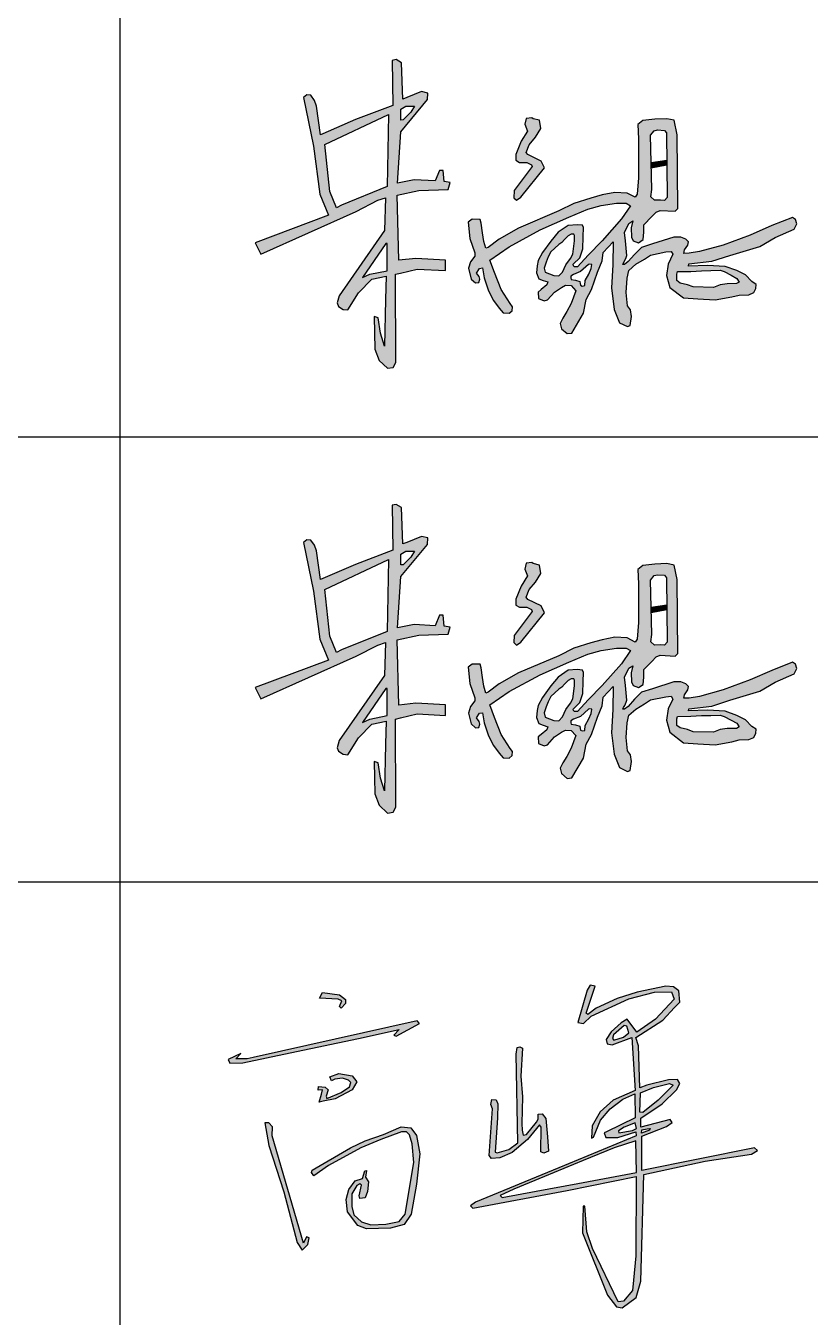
# Model space of a CAD drawing. Extents: x -21908402 to 2288787, y 79687 to 5079726.
# Drawn here: x 2257863 to 2261391, y 118257 to 124064 of the extents above; entities that cross this region are included whole.
import ezdxf

# ---------------------------------------------------------------- set-up
doc = ezdxf.new("R2010")
doc.units = 0
doc.header["$LTSCALE"] = 1000
doc.layers.get('0').update_dxf_attribs({"linetype": 'CONTINUOUS'})
doc.layers.add('PUB_TITLE', color=4, linetype='CONTINUOUS')

# ---------------------------------------------------------------- blocks, each defined once
blk = doc.blocks.new('TKL')
h = blk.add_hatch(color=7)
h.paths.add_polyline_path([(2305289.3, 474321.6), (2305385.8, 474343), (2305518.5, 474347.7), (2305527.3, 474379.2), (2305500.5, 474383.1), (2305495.3, 474432.5), (2305479.7, 474432.8), (2305459.9, 474385.6), (2305364.9, 474391), (2305291, 474375.4), (2305304.7, 474606.8), (2305425.7, 474751), (2305426.2, 474780.9), (2305398.9, 474787.4), (2305332.4, 474760.3), (2305313.6, 474753.1), (2305308.7, 474916.6), (2305284.2, 474931.1), (2305265.8, 474927.6), (2305268.8, 474724.7), (2305101.5, 474661.3), (2304955.1, 474597.3), (2304943.7, 474593.4), (2304926.7, 474722), (2304916.5, 474747.2), (2304901, 474770.7), (2304882.8, 474772), (2304867.4, 474760.2), (2304912.7, 474541.2), (2304941.7, 474325.8), (2304980.6, 474231.3), (2304650.5, 474107.5), (2304675.6, 474056.5), (2305104.2, 474248.1), (2305201.9, 474298.7), (2305236.5, 474310.2), (2305232.4, 474162.4), (2305027.2, 473869.1), (2305018.9, 473837.3), (2305024.5, 473821.2), (2305046.3, 473807.7), (2305067.3, 473805.8), (2305115.6, 473881.9), (2305174.4, 473943.2), (2305239.3, 473957.2), (2305235.6, 473852.9), (2305232.3, 473643), (2305214.3, 473700.7), (2305203.7, 473769.5), (2305184.6, 473775.3), (2305186.5, 473701.8), (2305188.5, 473629.8), (2305208.4, 473578.5), (2305245.4, 473543.1), (2305270.7, 473547.4), (2305282.1, 473569.6), (2305280.8, 473966.2), (2305304.2, 473971.2), (2305378.8, 473989.2), (2305506.6, 473982.1), (2305506.6, 474029.8), (2305373.3, 474037.3), (2305296.7, 474029)])
h.paths.add_polyline_path([(2305244.3, 474360.3), (2305039, 474276.8), (2305015.6, 474265.3), (2304985.3, 474338.6), (2304962.8, 474548.6), (2305250.5, 474683.7)], flags=16)
h.paths.add_polyline_path([(2305244.3, 474103.8), (2305244.3, 473981.5), (2305165.2, 473965.7), (2305132.3, 473950.6), (2305237.2, 474103.8)], flags=16)
h.paths.add_polyline_path([(2305304.7, 474659.1), (2305304.7, 474708), (2305328.3, 474721), (2305366.2, 474721), (2305349.6, 474694.2), (2305316.5, 474659.9)], flags=16)
h = blk.add_hatch(color=7)
h.paths.add_polyline_path([(2306471.7, 474253.3), (2306539, 474249.4), (2306550.7, 474261), (2306548.2, 474593.2), (2306534.2, 474658.1), (2306502.1, 474665.2), (2306447.9, 474662.7), (2306393.7, 474657), (2306371.1, 474638.8), (2306374.8, 474574.2), (2306373.8, 474400.1), (2306368.4, 474325.7), (2306358.9, 474311.8), (2306323.4, 474330.5), (2306268.1, 474333.5), (2306210.8, 474322.6), (2306160, 474308.1), (2306083.2, 474284.1), (2306015.9, 474250.8), (2305834.3, 474173.3), (2305747.8, 474123.7), (2305698.1, 474086.8), (2305687.8, 474083.1), (2305678.4, 474113.3), (2305672.7, 474152.3), (2305666.4, 474195.7), (2305662.7, 474212.2), (2305626.1, 474213), (2305608.6, 474199.5), (2305614.9, 474126.3), (2305638, 474061.8), (2305637.7, 474048), (2305618.6, 474022.2), (2305610.2, 473992.6), (2305620.9, 473943.9), (2305640.5, 473927.1), (2305655.6, 473928.2), (2305661.2, 473943.3), (2305657.8, 473955.1), (2305645.7, 473971.4), (2305658.7, 473991.9), (2305672.2, 473994.7), (2305679.5, 473949.2), (2305699.6, 473891), (2305722.6, 473847.4), (2305747.3, 473813.2), (2305765.8, 473791.9), (2305792.9, 473790.6), (2305806.7, 473801.6), (2305807.4, 473820.1), (2305797.6, 473833.9), (2305756.4, 473897.2), (2305726.6, 473973.7), (2305706.1, 474029.6), (2305791.9, 474089.3), (2305931.4, 474165), (2306061.3, 474221.9), (2306147, 474257.9), (2306205.8, 474274.9), (2306274.6, 474284.9), (2306318.5, 474284.9), (2306338.4, 474274.3), (2306297.3, 474214.8), (2306210.8, 474116.9), (2306148.4, 474052.3), (2306099.5, 473999.2), (2306085.8, 473999.9), (2306081.6, 474004.4), (2306080.2, 474011.1), (2306110.7, 474040.5), (2306124.6, 474080.6), (2306126, 474134.2), (2306126.3, 474176), (2306121.7, 474186.5), (2306097.8, 474188.5), (2306057.2, 474185.6), (2306013.7, 474155), (2305979.6, 474114.7), (2305942, 474063.2), (2305922.9, 474027.2), (2305917.9, 474004.2), (2305915.9, 473972.7), (2305925.4, 473945.8), (2305945.1, 473938.4), (2305966.4, 473931.3), (2305961.7, 473917.7), (2305936.8, 473896.8), (2305922.8, 473885.3), (2305923.8, 473856.3), (2305950.7, 473846.3), (2305965.1, 473850.8), (2305996.5, 473885.6), (2306027.4, 473907), (2306045.4, 473916.5), (2306071.8, 473915), (2306092.2, 473892.1), (2306070.8, 473834.9), (2306051.8, 473798), (2306033.4, 473769.2), (2306022.5, 473745.1), (2306027.5, 473721.2), (2306053.9, 473698.9), (2306073.8, 473701.3), (2306126.9, 473790.6), (2306138.9, 473852.9), (2306162.2, 473896.9), (2306190.2, 473975), (2306210.8, 474026), (2306215.3, 474064.4), (2306260.1, 474111.8), (2306258.3, 474009), (2306252.9, 473904.3), (2306264.9, 473807.5), (2306288.7, 473747.6), (2306324.9, 473730.6), (2306337.4, 473735.1), (2306343, 473775.8), (2306338.5, 473805.3), (2306325.4, 473823.7), (2306318.1, 473883.6), (2306323.8, 473948.8), (2306331.1, 473982.9), (2306361.9, 474010.9), (2306401.1, 474034.4), (2306428, 474051.7), (2306497, 474066.3), (2306521.1, 474068.6), (2306528.9, 474055.9), (2306508.1, 474012), (2306500.3, 473960.4), (2306515.2, 473906.6), (2306577, 473859.8), (2306640.7, 473854.8), (2306719.4, 473850.6), (2306793.7, 473864), (2306826.4, 473871.9), (2306871.1, 473874.1), (2306893.7, 473883.3), (2306902.2, 473902.4), (2306903.3, 473920), (2306884.7, 473932.9), (2306855, 473963), (2306816.4, 473982.3), (2306764.7, 474001.1), (2306685.4, 474005.8), (2306599.7, 474002.7), (2306600.2, 474012.6), (2306704.4, 474024.1), (2306785.1, 474050.5), (2306920.7, 474091.4), (2306988.5, 474131.7), (2307074.3, 474169.2), (2307086.3, 474193.1), (2307080.8, 474212.5), (2307067.3, 474221.5), (2306974.2, 474184.8), (2306876.6, 474141.9), (2306755.7, 474097.1), (2306648.2, 474067.6), (2306601.6, 474060.5), (2306578.4, 474059.6), (2306580.7, 474075.3), (2306596.7, 474097.4), (2306599.3, 474112), (2306587.4, 474124.4), (2306564.8, 474133.3), (2306533.3, 474133.3), (2306437.7, 474102.2), (2306388.3, 474086.2), (2306356.5, 474055.2), (2306328.3, 474023.1), (2306311.4, 474009.9), (2306304.4, 474010.5), (2306307.2, 474017.6), (2306313.5, 474027.6), (2306318.7, 474042), (2306321.9, 474050.3), (2306315.2, 474116.8), (2306310.8, 474153.6), (2306330.2, 474194.5), (2306349.1, 474205.4), (2306341.7, 474174.5), (2306342.6, 474133.2), (2306349.6, 474116.3), (2306374, 474107.4), (2306396, 474121.8), (2306398, 474154.6), (2306398, 474188.6), (2306433.8, 474225.5), (2306453.3, 474245.4)])
h.paths.add_polyline_path([(2306430.3, 474313.7), (2306433.6, 474346.7), (2306428.5, 474590.6), (2306444.5, 474610.8), (2306459.6, 474614.8), (2306490.6, 474612.2), (2306499.9, 474601.6), (2306503.9, 474311.6), (2306490.8, 474297.5), (2306472.8, 474299.2), (2306446.5, 474298.6)], flags=16)
h.paths.add_polyline_path([(2306549.4, 473978), (2306609.7, 473978.8), (2306657.7, 473982), (2306699.5, 473982.4), (2306742, 473983.9), (2306759, 473978), (2306791.3, 473961.1), (2306816.1, 473947.3), (2306826.8, 473930.8), (2306814.9, 473923.7), (2306772.4, 473923.3), (2306740.9, 473918.6), (2306710.9, 473906.4), (2306620.3, 473909.2), (2306594.3, 473918.6), (2306562, 473926.1), (2306546.6, 473937.1), (2306547, 473966.6)], flags=16)
h.paths.add_polyline_path([(2306086.1, 474140.4), (2306086.6, 474116.5), (2306083.6, 474091.6), (2306079.6, 474056.3), (2306067.7, 474036.7), (2306047.7, 474008.8), (2306032.3, 473976), (2306015.3, 473958.1), (2305992.9, 473960.1), (2305955, 473975.1), (2305949.6, 473993.5), (2305958.5, 474020.9), (2305968.5, 474043.8), (2305979.9, 474067.2), (2306016, 474100), (2306029.1, 474109.3), (2306041.4, 474122.4), (2306057.9, 474138.9), (2306072, 474146.5), (2306083.3, 474146.8)], flags=16)
h.paths.add_polyline_path([(2306164.5, 474009.7), (2306161.1, 473991.2), (2306151.6, 473966.6), (2306134.8, 473937.5), (2306133.5, 473915.2), (2306120.8, 473912.8), (2306114, 473916.3), (2306111.6, 473923.7), (2306110.7, 473934), (2306091.4, 473939.9), (2306070.9, 473942.3), (2306069.6, 473949.5), (2306070.6, 473957.5), (2306082.6, 473965.1), (2306114, 473977.6), (2306148.7, 474009.7), (2306152.2, 474011.9)], flags=16)
for points in [[(2305951.1, 474444), (2305937.2, 474474.8), (2305876.1, 474504.1), (2305869.6, 474514), (2305882.6, 474548.4), (2305910.5, 474581.8), (2305935.7, 474620.8), (2305928.6, 474658.4), (2305900, 474665.3), (2305893.8, 474669.3), (2305869.4, 474666.3), (2305862.4, 474640.4), (2305875.4, 474610), (2305846.5, 474564.2), (2305823.1, 474504.5), (2305823.2, 474478.8), (2305838.6, 474468.7), (2305872.3, 474468.7), (2305892.8, 474458.4), (2305895.7, 474450.3), (2305815, 474342.3), (2305814, 474309.9), (2305826, 474298.9), (2305844.4, 474312.4)], [(2306501.6, 474479), (2306431.1, 474468.7), (2306431.6, 474443.3), (2306501.9, 474456.6)], [(2305951.1, 472444), (2305937.2, 472474.8), (2305876.1, 472504.1), (2305869.6, 472514), (2305882.6, 472548.4), (2305910.5, 472581.8), (2305935.7, 472620.8), (2305928.6, 472658.4), (2305900, 472665.3), (2305893.8, 472669.3), (2305869.4, 472666.3), (2305862.4, 472640.4), (2305875.4, 472610), (2305846.5, 472564.2), (2305823.1, 472504.5), (2305823.2, 472478.8), (2305838.6, 472468.7), (2305872.3, 472468.7), (2305892.8, 472458.4), (2305895.7, 472450.3), (2305815, 472342.3), (2305814, 472309.9), (2305826, 472298.9), (2305844.4, 472312.4)], [(2306501.6, 472479), (2306431.1, 472468.7), (2306431.6, 472443.3), (2306501.9, 472456.6)]]:
    blk.add_hatch(color=7).paths.add_polyline_path(points)
h = blk.add_hatch(color=7)
h.paths.add_polyline_path([(2305289.3, 472321.6), (2305385.8, 472343), (2305518.5, 472347.7), (2305527.3, 472379.2), (2305500.5, 472383.1), (2305495.3, 472432.5), (2305479.7, 472432.8), (2305459.9, 472385.6), (2305364.9, 472391), (2305291, 472375.4), (2305304.7, 472606.8), (2305425.7, 472751), (2305426.2, 472780.9), (2305398.9, 472787.4), (2305332.4, 472760.3), (2305313.6, 472753.1), (2305308.7, 472916.6), (2305284.2, 472931.1), (2305265.8, 472927.6), (2305268.8, 472724.7), (2305101.5, 472661.3), (2304955.1, 472597.3), (2304943.7, 472593.4), (2304926.7, 472722), (2304916.5, 472747.2), (2304901, 472770.7), (2304882.8, 472772), (2304867.4, 472760.2), (2304912.7, 472541.2), (2304941.7, 472325.8), (2304980.6, 472231.3), (2304650.5, 472107.5), (2304675.6, 472056.5), (2305104.2, 472248.1), (2305201.9, 472298.7), (2305236.5, 472310.2), (2305232.4, 472162.4), (2305027.2, 471869.1), (2305018.9, 471837.3), (2305024.5, 471821.2), (2305046.3, 471807.7), (2305067.3, 471805.8), (2305115.6, 471881.9), (2305174.4, 471943.2), (2305239.3, 471957.2), (2305235.6, 471852.9), (2305232.3, 471643), (2305214.3, 471700.7), (2305203.7, 471769.5), (2305184.6, 471775.3), (2305186.5, 471701.8), (2305188.5, 471629.8), (2305208.4, 471578.5), (2305245.4, 471543.1), (2305270.7, 471547.4), (2305282.1, 471569.6), (2305280.8, 471966.2), (2305304.2, 471971.2), (2305378.8, 471989.2), (2305506.6, 471982.1), (2305506.6, 472029.8), (2305373.3, 472037.3), (2305296.7, 472029)])
h.paths.add_polyline_path([(2305244.3, 472360.3), (2305039, 472276.8), (2305015.6, 472265.3), (2304985.3, 472338.6), (2304962.8, 472548.6), (2305250.5, 472683.7)], flags=16)
h.paths.add_polyline_path([(2305244.3, 472103.8), (2305244.3, 471981.5), (2305165.2, 471965.7), (2305132.3, 471950.6), (2305237.2, 472103.8)], flags=16)
h.paths.add_polyline_path([(2305304.7, 472659.1), (2305304.7, 472708), (2305328.3, 472721), (2305366.2, 472721), (2305349.6, 472694.2), (2305316.5, 472659.9)], flags=16)
h = blk.add_hatch(color=7)
h.paths.add_polyline_path([(2306471.7, 472253.3), (2306539, 472249.4), (2306550.7, 472261), (2306548.2, 472593.2), (2306534.2, 472658.1), (2306502.1, 472665.2), (2306447.9, 472662.7), (2306393.7, 472657), (2306371.1, 472638.8), (2306374.8, 472574.2), (2306373.8, 472400.1), (2306368.4, 472325.7), (2306358.9, 472311.8), (2306323.4, 472330.5), (2306268.1, 472333.5), (2306210.8, 472322.6), (2306160, 472308.1), (2306083.2, 472284.1), (2306015.9, 472250.8), (2305834.3, 472173.3), (2305747.8, 472123.7), (2305698.1, 472086.8), (2305687.8, 472083.1), (2305678.4, 472113.3), (2305672.7, 472152.3), (2305666.4, 472195.7), (2305662.7, 472212.2), (2305626.1, 472213), (2305608.6, 472199.5), (2305614.9, 472126.3), (2305638, 472061.8), (2305637.7, 472048), (2305618.6, 472022.2), (2305610.2, 471992.6), (2305620.9, 471943.9), (2305640.5, 471927.1), (2305655.6, 471928.2), (2305661.2, 471943.3), (2305657.8, 471955.1), (2305645.7, 471971.4), (2305658.7, 471991.9), (2305672.2, 471994.7), (2305679.5, 471949.2), (2305699.6, 471891), (2305722.6, 471847.4), (2305747.3, 471813.2), (2305765.8, 471791.9), (2305792.9, 471790.6), (2305806.7, 471801.6), (2305807.4, 471820.1), (2305797.6, 471833.9), (2305756.4, 471897.2), (2305726.6, 471973.7), (2305706.1, 472029.6), (2305791.9, 472089.3), (2305931.4, 472165), (2306061.3, 472221.9), (2306147, 472257.9), (2306205.8, 472274.9), (2306274.6, 472284.9), (2306318.5, 472284.9), (2306338.4, 472274.3), (2306297.3, 472214.8), (2306210.8, 472116.9), (2306148.4, 472052.3), (2306099.5, 471999.2), (2306085.8, 471999.9), (2306081.6, 472004.4), (2306080.2, 472011.1), (2306110.7, 472040.5), (2306124.6, 472080.6), (2306126, 472134.2), (2306126.3, 472176), (2306121.7, 472186.5), (2306097.8, 472188.5), (2306057.2, 472185.6), (2306013.7, 472155), (2305979.6, 472114.7), (2305942, 472063.2), (2305922.9, 472027.2), (2305917.9, 472004.2), (2305915.9, 471972.7), (2305925.4, 471945.8), (2305945.1, 471938.4), (2305966.4, 471931.3), (2305961.7, 471917.7), (2305936.8, 471896.8), (2305922.8, 471885.3), (2305923.8, 471856.3), (2305950.7, 471846.3), (2305965.1, 471850.8), (2305996.5, 471885.6), (2306027.4, 471907), (2306045.4, 471916.5), (2306071.8, 471915), (2306092.2, 471892.1), (2306070.8, 471834.9), (2306051.8, 471798), (2306033.4, 471769.2), (2306022.5, 471745.1), (2306027.5, 471721.2), (2306053.9, 471698.9), (2306073.8, 471701.3), (2306126.9, 471790.6), (2306138.9, 471852.9), (2306162.2, 471896.9), (2306190.2, 471975), (2306210.8, 472026), (2306215.3, 472064.4), (2306260.1, 472111.8), (2306258.3, 472009), (2306252.9, 471904.3), (2306264.9, 471807.5), (2306288.7, 471747.6), (2306324.9, 471730.6), (2306337.4, 471735.1), (2306343, 471775.8), (2306338.5, 471805.3), (2306325.4, 471823.7), (2306318.1, 471883.6), (2306323.8, 471948.8), (2306331.1, 471982.9), (2306361.9, 472010.9), (2306401.1, 472034.4), (2306428, 472051.7), (2306497, 472066.3), (2306521.1, 472068.6), (2306528.9, 472055.9), (2306508.1, 472012), (2306500.3, 471960.4), (2306515.2, 471906.6), (2306577, 471859.8), (2306640.7, 471854.8), (2306719.4, 471850.6), (2306793.7, 471864), (2306826.4, 471871.9), (2306871.1, 471874.1), (2306893.7, 471883.3), (2306902.2, 471902.4), (2306903.3, 471920), (2306884.7, 471932.9), (2306855, 471963), (2306816.4, 471982.3), (2306764.7, 472001.1), (2306685.4, 472005.8), (2306599.7, 472002.7), (2306600.2, 472012.6), (2306704.4, 472024.1), (2306785.1, 472050.5), (2306920.7, 472091.4), (2306988.5, 472131.7), (2307074.3, 472169.2), (2307086.3, 472193.1), (2307080.8, 472212.5), (2307067.3, 472221.5), (2306974.2, 472184.8), (2306876.6, 472141.9), (2306755.7, 472097.1), (2306648.2, 472067.6), (2306601.6, 472060.5), (2306578.4, 472059.6), (2306580.7, 472075.3), (2306596.7, 472097.4), (2306599.3, 472112), (2306587.4, 472124.4), (2306564.8, 472133.3), (2306533.3, 472133.3), (2306437.7, 472102.2), (2306388.3, 472086.2), (2306356.5, 472055.2), (2306328.3, 472023.1), (2306311.4, 472009.9), (2306304.4, 472010.5), (2306307.2, 472017.6), (2306313.5, 472027.6), (2306318.7, 472042), (2306321.9, 472050.3), (2306315.2, 472116.8), (2306310.8, 472153.6), (2306330.2, 472194.5), (2306349.1, 472205.4), (2306341.7, 472174.5), (2306342.6, 472133.2), (2306349.6, 472116.3), (2306374, 472107.4), (2306396, 472121.8), (2306398, 472154.6), (2306398, 472188.6), (2306433.8, 472225.5), (2306453.3, 472245.4)])
h.paths.add_polyline_path([(2306430.3, 472313.7), (2306433.6, 472346.7), (2306428.5, 472590.6), (2306444.5, 472610.8), (2306459.6, 472614.8), (2306490.6, 472612.2), (2306499.9, 472601.6), (2306503.9, 472311.6), (2306490.8, 472297.5), (2306472.8, 472299.2), (2306446.5, 472298.6)], flags=16)
h.paths.add_polyline_path([(2306549.4, 471978), (2306609.7, 471978.8), (2306657.7, 471982), (2306699.5, 471982.4), (2306742, 471983.9), (2306759, 471978), (2306791.3, 471961.1), (2306816.1, 471947.3), (2306826.8, 471930.8), (2306814.9, 471923.7), (2306772.4, 471923.3), (2306740.9, 471918.6), (2306710.9, 471906.4), (2306620.3, 471909.2), (2306594.3, 471918.6), (2306562, 471926.1), (2306546.6, 471937.1), (2306547, 471966.6)], flags=16)
h.paths.add_polyline_path([(2306086.1, 472140.4), (2306086.6, 472116.5), (2306083.6, 472091.6), (2306079.6, 472056.3), (2306067.7, 472036.7), (2306047.7, 472008.8), (2306032.3, 471976), (2306015.3, 471958.1), (2305992.9, 471960.1), (2305955, 471975.1), (2305949.6, 471993.5), (2305958.5, 472020.9), (2305968.5, 472043.8), (2305979.9, 472067.2), (2306016, 472100), (2306029.1, 472109.3), (2306041.4, 472122.4), (2306057.9, 472138.9), (2306072, 472146.5), (2306083.3, 472146.8)], flags=16)
h.paths.add_polyline_path([(2306164.5, 472009.7), (2306161.1, 471991.2), (2306151.6, 471966.6), (2306134.8, 471937.5), (2306133.5, 471915.2), (2306120.8, 471912.8), (2306114, 471916.3), (2306111.6, 471923.7), (2306110.7, 471934), (2306091.4, 471939.9), (2306070.9, 471942.3), (2306069.6, 471949.5), (2306070.6, 471957.5), (2306082.6, 471965.1), (2306114, 471977.6), (2306148.7, 472009.7), (2306152.2, 472011.9)], flags=16)
h = blk.add_hatch(color=256)
h.paths.add_polyline_path([(2306364.7, 469927.6), (2306361.9, 470068.8), (2306264.3, 470038.4), (2306125.1, 469980.8), (2305951.1, 469908.9), (2305813.2, 469851.9), (2305752.2, 469823.3), (2305760.5, 469814.3), (2305914.4, 469843), (2306100.9, 469877.6)], flags=16)
h.paths.add_polyline_path([(2306388.5, 470103.9), (2306389.7, 470119.3), (2306412.6, 470122.8), (2306427.1, 470125.1), (2306424.4, 470116.9)], flags=16)
h.paths.add_polyline_path([(2306365.5, 470124.3), (2306358.7, 470150.4), (2306309.7, 470131.7), (2306283.9, 470114.3), (2306285.8, 470105), (2306347.4, 470116.6)], flags=16)
h.paths.add_polyline_path([(2306380.8, 470198), (2306383.5, 470285.8), (2306441.6, 470308.8), (2306513.3, 470327.7), (2306530.6, 470319.8), (2306462.5, 470251.8), (2306393.4, 470196.9)], flags=16)
h.paths.add_polyline_path([(2306306.6, 470536.3), (2306331.3, 470555), (2306321.4, 470585.3), (2306309.3, 470587.6), (2306262.3, 470545.9), (2306256.7, 470530.3), (2306263.4, 470522.9)], flags=16)
h.paths.add_polyline_path([(2306138.8, 470644), (2306179.7, 470765.5), (2306156.6, 470768.9), (2306143.8, 470746.6), (2306101, 470602.2), (2306126.7, 470597.1), (2306160.9, 470629.5), (2306331.2, 470708.2), (2306445.8, 470738.1), (2306522, 470739), (2306534.8, 470706.5), (2306451, 470615.9), (2306366.2, 470558.2), (2306323, 470615.9), (2306296.3, 470600.7), (2306251.9, 470559.4), (2306229.4, 470525.6), (2306233.9, 470506), (2306256.5, 470501.5), (2306343.7, 470534.6), (2306359.8, 470296), (2306260.2, 470251.8), (2306202.1, 470199.4), (2306165.8, 470136.7), (2306163.1, 470081.9), (2306171.6, 470085.6), (2306203.2, 470163), (2306246.4, 470213.6), (2306304.4, 470256.3), (2306357.2, 470280.7), (2306359.8, 470172.5), (2306230.1, 470109.8), (2306220.6, 470105.2), (2306228, 470084), (2306281.8, 470085.1), (2306362.4, 470109.3), (2306364, 470091.4), (2306016.7, 469948.8), (2305640.6, 469794.3), (2305618.6, 469776.8), (2305629.7, 469767.2), (2306052.9, 469845.7), (2306363.3, 469908.7), (2306362.3, 469551.8), (2306352.2, 469443), (2306347.9, 469397.3), (2306306.9, 469348.9), (2306282.1, 469345.3), (2306167.5, 469585.9), (2306141.9, 469660.6), (2306133.1, 469775.9), (2306126, 469775.1), (2306121.8, 469656.6), (2306234.8, 469375), (2306275.3, 469323.7), (2306301, 469318.5), (2306364.5, 469365.3), (2306384.4, 469439.1), (2306397.6, 469918.9), (2306674.9, 469978.4), (2306882.3, 470009.4), (2306910, 470025.8), (2306895.8, 470038.2), (2306389.1, 469935.8), (2306389.9, 470091.2), (2306500.4, 470133.9), (2306526.2, 470152.6), (2306516.9, 470164.8), (2306384.9, 470131.1), (2306384.4, 470171.2), (2306480.3, 470236.3), (2306545.8, 470298.3), (2306560.5, 470326.9), (2306549.7, 470345.9), (2306509.6, 470344.5), (2306411.3, 470320.5), (2306380.1, 470307.3), (2306374.7, 470496.6), (2306362, 470534.7), (2306484.2, 470612.6), (2306536.5, 470668.3), (2306559.6, 470692.8), (2306555.1, 470743.5), (2306531.6, 470762.3), (2306497.9, 470764.8), (2306368.3, 470737.9), (2306278.1, 470709.9), (2306184.3, 470666), (2306146.6, 470637.6)])
h.paths.add_polyline_path([(2305840.9, 470492.3), (2305852.7, 470486.9), (2305844.4, 470361), (2305852, 470268.1), (2305849.5, 470148.1), (2305850.3, 470117.7), (2305855.1, 470095.6), (2305870.6, 470097.6), (2305915.1, 470153.3), (2305922.6, 470166.5), (2305923.3, 470189.6), (2305940.5, 470190.8), (2305956.8, 470169.6), (2305964.8, 470087.7), (2305970.2, 470022.4), (2305947.8, 470013.6), (2305935.1, 470020.1), (2305936.2, 470131.1), (2305928.9, 470140.8), (2305875.6, 470074.8), (2305806, 470017.6), (2305750.7, 469993.7), (2305713.6, 469990.2), (2305702.8, 470003.3), (2305717.1, 470214), (2305709.8, 470232.9), (2305715.2, 470255.3), (2305734.5, 470254.5), (2305742.2, 470235.2), (2305740.7, 470172.3), (2305730.2, 470018.4), (2305738, 470015.3), (2305790.5, 470031.1), (2305832.2, 470061.2), (2305824.2, 470459.9), (2305828.4, 470489.9)], flags=17)
h.paths.add_polyline_path([(2304904, 469927.5), (2304906.3, 469937.9), (2305079.5, 470038.6), (2305144.2, 470070), (2305227.1, 470097.9), (2305307.4, 470132.1), (2305350.1, 470127.5), (2305375.9, 470092.8), (2305390.3, 470011.7), (2305376, 469874.6), (2305351.3, 469739.4), (2305320.9, 469693.2), (2305259.2, 469676.5), (2305150.9, 469674), (2305112.1, 469688.2), (2305065.9, 469749.8), (2305060, 469806.1), (2305071.7, 469850.3), (2305099.6, 469889.8), (2305132.9, 469899.5), (2305142.9, 469935.3), (2305151.2, 469936.6), (2305146.7, 469906.2), (2305160.4, 469884.5), (2305155.4, 469841.2), (2305144.2, 469813.4), (2305120.4, 469810.4), (2305117.9, 469821.7), (2305128.7, 469869.5), (2305121.2, 469876.6), (2305107.1, 469868.7), (2305085, 469831.7), (2305084.2, 469774.4), (2305094.2, 469736.5), (2305128.7, 469705.3), (2305170.8, 469692), (2305237.9, 469695.3), (2305297.5, 469706.6), (2305324.5, 469739.9), (2305363.1, 469972.3), (2305355.6, 470056.4), (2305343.8, 470096.5), (2305331, 470109.3), (2305308.3, 470110), (2305215.9, 470075.6), (2305125.3, 470037.8), (2304979.9, 469958.4), (2304914.2, 469912.8)])
h.paths.add_polyline_path([(2304711.9, 470150.2), (2304693.7, 470150.5), (2304711.4, 470048.9), (2304778.4, 469840.3), (2304839.1, 469612.8), (2304861.2, 469577.5), (2304886.5, 469603.4), (2304892.3, 469633.2), (2304880.7, 469637.5), (2304868.1, 469609.7), (2304726.1, 470091.3), (2304728.6, 470132.1)])
h.paths.add_polyline_path([(2304992.7, 470339), (2304985.9, 470357.2), (2305026, 470372), (2305086.2, 470361.5), (2305107.4, 470335.1), (2305086.2, 470299.2), (2305010.2, 470259.1), (2304956.3, 470247.5), (2304938.2, 470243.6), (2304947.8, 470279.6), (2304953, 470299.2), (2304933.6, 470297.4), (2304935.3, 470313.9), (2304964.4, 470310.4), (2304978.9, 470299.2), (2304970, 470270.5), (2304973, 470260.3), (2305036.9, 470287.5), (2305074.1, 470312.5), (2305080.2, 470332.4), (2305070.1, 470343), (2305043.1, 470351.9), (2305008.7, 470346.1)])
h.paths.add_polyline_path([(2304563.4, 470438), (2304586.2, 470461.8), (2304527.9, 470434.6), (2304536.6, 470418.1), (2304594.9, 470420.1), (2304806.8, 470464.7), (2305115.2, 470529.8), (2305297.1, 470570), (2305274.2, 470544.3), (2305284.2, 470540.9), (2305388.7, 470596.7), (2305379.1, 470609.1), (2304641.3, 470444.7), (2304613.8, 470438.6)])
h.paths.add_polyline_path([(2304939.5, 470711.6), (2304952.7, 470736.1), (2305030.1, 470725.9), (2305056.8, 470704.8), (2305055.9, 470687.5), (2305036.2, 470665.4), (2305029.1, 470673.5), (2305040.3, 470699.4), (2305023.1, 470706.9)])
for p, q in [((2304939.5, 470711.6), (2304952.7, 470736.1)), ((2304952.7, 470736.1), (2305030.1, 470725.9)), ((2305030.1, 470725.9), (2305056.8, 470704.8)), ((2306143.8, 470746.6), (2306101, 470602.2)), ((2306138.8, 470644), (2306179.7, 470765.5)), ((2306156.6, 470768.9), (2306143.8, 470746.6)), ((2306179.7, 470765.5), (2306156.6, 470768.9)), ((2306368.3, 470737.9), (2306278.1, 470709.9)), ((2306331.2, 470708.2), (2306445.8, 470738.1)), ((2306497.9, 470764.8), (2306368.3, 470737.9)), ((2306445.8, 470738.1), (2306522, 470739)), ((2306531.6, 470762.3), (2306497.9, 470764.8)), ((2306522, 470739), (2306534.8, 470706.5)), ((2306555.1, 470743.5), (2306531.6, 470762.3)), ((2306559.6, 470692.8), (2306555.1, 470743.5)), ((2305023.1, 470706.9), (2304939.5, 470711.6)), ((2305040.3, 470699.4), (2305023.1, 470706.9)), ((2305029.1, 470673.5), (2305040.3, 470699.4)), ((2305036.2, 470665.4), (2305029.1, 470673.5)), ((2305055.9, 470687.5), (2305036.2, 470665.4)), ((2305036.2, 470665.4), (2305036.2, 470665.4)), ((2305056.8, 470704.8), (2305055.9, 470687.5)), ((2306184.3, 470666), (2306146.6, 470637.6)), ((2306160.9, 470629.5), (2306331.2, 470708.2)), ((2306278.1, 470709.9), (2306184.3, 470666)), ((2306534.8, 470706.5), (2306451, 470615.9)), ((2306484.2, 470612.6), (2306536.5, 470668.3)), ((2306536.5, 470668.3), (2306559.6, 470692.8)), ((2305379.1, 470609.1), (2304641.3, 470444.7)), ((2305388.7, 470596.7), (2305379.1, 470609.1)), ((2306101, 470602.2), (2306126.7, 470597.1)), ((2306126.7, 470597.1), (2306160.9, 470629.5)), ((2306146.6, 470637.6), (2306138.8, 470644)), ((2306296.3, 470600.7), (2306251.9, 470559.4)), ((2306323, 470615.9), (2306296.3, 470600.7)), ((2306366.2, 470558.2), (2306323, 470615.9)), ((2306362, 470534.7), (2306484.2, 470612.6)), ((2306451, 470615.9), (2306366.2, 470558.2)), ((2305115.2, 470529.8), (2305297.1, 470570)), ((2305297.1, 470570), (2305274.2, 470544.3)), ((2305274.2, 470544.3), (2305284.2, 470540.9)), ((2305284.2, 470540.9), (2305388.7, 470596.7)), ((2305297.1, 470570), (2305297.1, 470570)), ((2306251.9, 470559.4), (2306229.4, 470525.6)), ((2306262.3, 470545.9), (2306256.7, 470530.3)), ((2306309.3, 470587.6), (2306262.3, 470545.9)), ((2306306.6, 470536.3), (2306331.3, 470555)), ((2306321.4, 470585.3), (2306309.3, 470587.6)), ((2306331.3, 470555), (2306321.4, 470585.3)), ((2304806.8, 470464.7), (2305115.2, 470529.8)), ((2305824.2, 470459.9), (2305828.4, 470489.9)), ((2305828.4, 470489.9), (2305840.9, 470492.3)), ((2305840.9, 470492.3), (2305852.7, 470486.9)), ((2305852.7, 470486.9), (2305844.4, 470361)), ((2306229.4, 470525.6), (2306233.9, 470506)), ((2306233.9, 470506), (2306256.5, 470501.5)), ((2306256.5, 470501.5), (2306343.7, 470534.6)), ((2306256.7, 470530.3), (2306263.4, 470522.9)), ((2306263.4, 470522.9), (2306306.6, 470536.3)), ((2306343.7, 470534.6), (2306359.8, 470296)), ((2306374.7, 470496.6), (2306362, 470534.7)), ((2306380.1, 470307.3), (2306374.7, 470496.6)), ((2304586.2, 470461.8), (2304527.9, 470434.6)), ((2304527.9, 470434.6), (2304536.6, 470418.1)), ((2304563.4, 470438), (2304586.2, 470461.8)), ((2304613.8, 470438.6), (2304563.4, 470438)), ((2304594.9, 470420.1), (2304806.8, 470464.7)), ((2304641.3, 470444.7), (2304613.8, 470438.6)), ((2305832.2, 470061.2), (2305824.2, 470459.9)), ((2304536.6, 470418.1), (2304594.9, 470420.1)), ((2304985.9, 470357.2), (2305026, 470372)), ((2305026, 470372), (2305086.2, 470361.5)), ((2304933.6, 470297.4), (2304935.3, 470313.9)), ((2304935.3, 470313.9), (2304964.4, 470310.4)), ((2304964.4, 470310.4), (2304978.9, 470299.2)), ((2304992.7, 470339), (2304985.9, 470357.2)), ((2305008.7, 470346.1), (2304992.7, 470339)), ((2305043.1, 470351.9), (2305008.7, 470346.1)), ((2305036.9, 470287.5), (2305074.1, 470312.5)), ((2305070.1, 470343), (2305043.1, 470351.9)), ((2305080.2, 470332.4), (2305070.1, 470343)), ((2305074.1, 470312.5), (2305080.2, 470332.4)), ((2305086.2, 470361.5), (2305107.4, 470335.1)), ((2305107.4, 470335.1), (2305086.2, 470299.2)), ((2305844.4, 470361), (2305852, 470268.1)), ((2306411.3, 470320.5), (2306380.1, 470307.3)), ((2306383.5, 470285.8), (2306441.6, 470308.8)), ((2306509.6, 470344.5), (2306411.3, 470320.5)), ((2306441.6, 470308.8), (2306513.3, 470327.7)), ((2306530.6, 470319.8), (2306462.5, 470251.8)), ((2306549.7, 470345.9), (2306509.6, 470344.5)), ((2306513.3, 470327.7), (2306530.6, 470319.8)), ((2306545.8, 470298.3), (2306560.5, 470326.9)), ((2306560.5, 470326.9), (2306549.7, 470345.9)), ((2304953, 470299.2), (2304933.6, 470297.4)), ((2304938.2, 470243.6), (2304947.8, 470279.6)), ((2304947.8, 470279.6), (2304953, 470299.2)), ((2305010.2, 470259.1), (2304956.3, 470247.5)), ((2304978.9, 470299.2), (2304970, 470270.5)), ((2304970, 470270.5), (2304973, 470260.3)), ((2304973, 470260.3), (2305036.9, 470287.5)), ((2305086.2, 470299.2), (2305010.2, 470259.1)), ((2305709.8, 470232.9), (2305715.2, 470255.3)), ((2305715.2, 470255.3), (2305734.5, 470254.5)), ((2305734.5, 470254.5), (2305742.2, 470235.2)), ((2305852, 470268.1), (2305849.5, 470148.1)), ((2306260.2, 470251.8), (2306202.1, 470199.4)), ((2306246.4, 470213.6), (2306304.4, 470256.3)), ((2306359.8, 470296), (2306260.2, 470251.8)), ((2306304.4, 470256.3), (2306357.2, 470280.7)), ((2306357.2, 470280.7), (2306359.8, 470172.5)), ((2306380.8, 470198), (2306383.5, 470285.8)), ((2306462.5, 470251.8), (2306393.4, 470196.9)), ((2306480.3, 470236.3), (2306545.8, 470298.3)), ((2304956.3, 470247.5), (2304938.2, 470243.6)), ((2305702.8, 470003.3), (2305717.1, 470214)), ((2305717.1, 470214), (2305709.8, 470232.9)), ((2305742.2, 470235.2), (2305740.7, 470172.3)), ((2306202.1, 470199.4), (2306165.8, 470136.7)), ((2306203.2, 470163), (2306246.4, 470213.6)), ((2306393.4, 470196.9), (2306380.8, 470198)), ((2306384.4, 470171.2), (2306480.3, 470236.3)), ((2304693.7, 470150.5), (2304711.4, 470048.9)), ((2304711.9, 470150.2), (2304693.7, 470150.5)), ((2304728.6, 470132.1), (2304711.9, 470150.2)), ((2305740.7, 470172.3), (2305730.2, 470018.4)), ((2305849.5, 470148.1), (2305850.3, 470117.7)), ((2305870.6, 470097.6), (2305915.1, 470153.3)), ((2305928.9, 470140.8), (2305875.6, 470074.8)), ((2305915.1, 470153.3), (2305922.6, 470166.5)), ((2305922.6, 470166.5), (2305923.3, 470189.6)), ((2305923.3, 470189.6), (2305940.5, 470190.8)), ((2305936.2, 470131.1), (2305928.9, 470140.8)), ((2305940.5, 470190.8), (2305956.8, 470169.6)), ((2305956.8, 470169.6), (2305964.8, 470087.7)), ((2306165.8, 470136.7), (2306163.1, 470081.9)), ((2306171.6, 470085.6), (2306203.2, 470163)), ((2306359.8, 470172.5), (2306230.1, 470109.8)), ((2306358.7, 470150.4), (2306309.7, 470131.7)), ((2306365.5, 470124.3), (2306358.7, 470150.4)), ((2306384.9, 470131.1), (2306384.4, 470171.2)), ((2306516.9, 470164.8), (2306384.9, 470131.1)), ((2306389.9, 470091.2), (2306500.4, 470133.9)), ((2306500.4, 470133.9), (2306526.2, 470152.6)), ((2306526.2, 470152.6), (2306516.9, 470164.8)), ((2304726.1, 470091.3), (2304728.6, 470132.1)), ((2304868.1, 469609.7), (2304726.1, 470091.3)), ((2305215.9, 470075.6), (2305125.3, 470037.8)), ((2305144.2, 470070), (2305227.1, 470097.9)), ((2305308.3, 470110), (2305215.9, 470075.6)), ((2305227.1, 470097.9), (2305307.4, 470132.1)), ((2305307.4, 470132.1), (2305350.1, 470127.5)), ((2305331, 470109.3), (2305308.3, 470110)), ((2305343.8, 470096.5), (2305331, 470109.3)), ((2305355.6, 470056.4), (2305343.8, 470096.5)), ((2305350.1, 470127.5), (2305375.9, 470092.8)), ((2305375.9, 470092.8), (2305390.3, 470011.7)), ((2305850.3, 470117.7), (2305855.1, 470095.6)), ((2305855.1, 470095.6), (2305870.6, 470097.6)), ((2305935.1, 470020.1), (2305936.2, 470131.1)), ((2305964.8, 470087.7), (2305970.2, 470022.4)), ((2306364, 470091.4), (2306016.7, 469948.8)), ((2306163.1, 470081.9), (2306171.6, 470085.6)), ((2306230.1, 470109.8), (2306220.6, 470105.2)), ((2306220.6, 470105.2), (2306228, 470084)), ((2306228, 470084), (2306281.8, 470085.1)), ((2306281.8, 470085.1), (2306362.4, 470109.3)), ((2306309.7, 470131.7), (2306283.9, 470114.3)), ((2306283.9, 470114.3), (2306285.8, 470105)), ((2306285.8, 470105), (2306347.4, 470116.6)), ((2306347.4, 470116.6), (2306365.5, 470124.3)), ((2306362.4, 470109.3), (2306364, 470091.4)), ((2306388.5, 470103.9), (2306389.7, 470119.3)), ((2306424.4, 470116.9), (2306388.5, 470103.9)), ((2306389.1, 469935.8), (2306389.9, 470091.2)), ((2306389.7, 470119.3), (2306412.6, 470122.8)), ((2306412.6, 470122.8), (2306427.1, 470125.1)), ((2306427.1, 470125.1), (2306424.4, 470116.9)), ((2304711.4, 470048.9), (2304778.4, 469840.3)), ((2304906.3, 469937.9), (2305079.5, 470038.6)), ((2305125.3, 470037.8), (2304979.9, 469958.4)), ((2305079.5, 470038.6), (2305144.2, 470070)), ((2305363.1, 469972.3), (2305355.6, 470056.4)), ((2305730.2, 470018.4), (2305738, 470015.3)), ((2305738, 470015.3), (2305790.5, 470031.1)), ((2305806, 470017.6), (2305750.7, 469993.7)), ((2305790.5, 470031.1), (2305832.2, 470061.2)), ((2305875.6, 470074.8), (2305806, 470017.6)), ((2305947.8, 470013.6), (2305935.1, 470020.1)), ((2305970.2, 470022.4), (2305947.8, 470013.6)), ((2306264.3, 470038.4), (2306125.1, 469980.8)), ((2306361.9, 470068.8), (2306264.3, 470038.4)), ((2306364.7, 469927.6), (2306361.9, 470068.8)), ((2306895.8, 470038.2), (2306389.1, 469935.8)), ((2306882.3, 470009.4), (2306910, 470025.8)), ((2306910, 470025.8), (2306895.8, 470038.2)), ((2305324.5, 469739.9), (2305363.1, 469972.3)), ((2305390.3, 470011.7), (2305376, 469874.6)), ((2305713.6, 469990.2), (2305702.8, 470003.3)), ((2305750.7, 469993.7), (2305713.6, 469990.2)), ((2306125.1, 469980.8), (2305951.1, 469908.9)), ((2306397.6, 469918.9), (2306674.9, 469978.4)), ((2306674.9, 469978.4), (2306882.3, 470009.4)), ((2304904, 469927.5), (2304906.3, 469937.9)), ((2304914.2, 469912.8), (2304904, 469927.5)), ((2304979.9, 469958.4), (2304914.2, 469912.8)), ((2305132.9, 469899.5), (2305142.9, 469935.3)), ((2305142.9, 469935.3), (2305151.2, 469936.6)), ((2305151.2, 469936.6), (2305146.7, 469906.2)), ((2305146.7, 469906.2), (2305160.4, 469884.5)), ((2306016.7, 469948.8), (2305640.6, 469794.3)), ((2305951.1, 469908.9), (2305813.2, 469851.9)), ((2306052.9, 469845.7), (2306363.3, 469908.7)), ((2306100.9, 469877.6), (2306364.7, 469927.6)), ((2306363.3, 469908.7), (2306362.3, 469551.8)), ((2306384.4, 469439.1), (2306397.6, 469918.9)), ((2305060, 469806.1), (2305071.7, 469850.3)), ((2305071.7, 469850.3), (2305099.6, 469889.8)), ((2305107.1, 469868.7), (2305085, 469831.7)), ((2305099.6, 469889.8), (2305132.9, 469899.5)), ((2305121.2, 469876.6), (2305107.1, 469868.7)), ((2305117.9, 469821.7), (2305128.7, 469869.5)), ((2305128.7, 469869.5), (2305121.2, 469876.6)), ((2305160.4, 469884.5), (2305155.4, 469841.2)), ((2305376, 469874.6), (2305351.3, 469739.4)), ((2305629.7, 469767.2), (2306052.9, 469845.7)), ((2305813.2, 469851.9), (2305752.2, 469823.3)), ((2305760.5, 469814.3), (2305914.4, 469843)), ((2305914.4, 469843), (2306100.9, 469877.6)), ((2304778.4, 469840.3), (2304839.1, 469612.8)), ((2305065.9, 469749.8), (2305060, 469806.1)), ((2305085, 469831.7), (2305084.2, 469774.4)), ((2305120.4, 469810.4), (2305117.9, 469821.7)), ((2305144.2, 469813.4), (2305120.4, 469810.4)), ((2305155.4, 469841.2), (2305144.2, 469813.4)), ((2305640.6, 469794.3), (2305618.6, 469776.8)), ((2305752.2, 469823.3), (2305760.5, 469814.3)), ((2305112.1, 469688.2), (2305065.9, 469749.8)), ((2305084.2, 469774.4), (2305094.2, 469736.5)), ((2305094.2, 469736.5), (2305128.7, 469705.3)), ((2305297.5, 469706.6), (2305324.5, 469739.9)), ((2305351.3, 469739.4), (2305320.9, 469693.2)), ((2305618.6, 469776.8), (2305629.7, 469767.2)), ((2306126, 469775.1), (2306121.8, 469656.6)), ((2306133.1, 469775.9), (2306126, 469775.1)), ((2306141.9, 469660.6), (2306133.1, 469775.9)), ((2305150.9, 469674), (2305112.1, 469688.2)), ((2305128.7, 469705.3), (2305170.8, 469692)), ((2305259.2, 469676.5), (2305150.9, 469674)), ((2305170.8, 469692), (2305237.9, 469695.3)), ((2305237.9, 469695.3), (2305297.5, 469706.6)), ((2305320.9, 469693.2), (2305259.2, 469676.5)), ((2304839.1, 469612.8), (2304861.2, 469577.5)), ((2304880.7, 469637.5), (2304868.1, 469609.7)), ((2304892.3, 469633.2), (2304880.7, 469637.5)), ((2304886.5, 469603.4), (2304892.3, 469633.2)), ((2306121.8, 469656.6), (2306234.8, 469375)), ((2306167.5, 469585.9), (2306141.9, 469660.6)), ((2304861.2, 469577.5), (2304886.5, 469603.4)), ((2306282.1, 469345.3), (2306167.5, 469585.9)), ((2306362.3, 469551.8), (2306352.2, 469443)), ((2306352.2, 469443), (2306347.9, 469397.3)), ((2306364.5, 469365.3), (2306384.4, 469439.1)), ((2306347.9, 469397.3), (2306306.9, 469348.9)), ((2306234.8, 469375), (2306275.3, 469323.7)), ((2306275.3, 469323.7), (2306301, 469318.5)), ((2306306.9, 469348.9), (2306282.1, 469345.3)), ((2306301, 469318.5), (2306364.5, 469365.3))]:
    blk.add_line(p, q)
for points in [[(2305239.3, 473957.2), (2305235.6, 473852.9), (2305232.3, 473643), (2305214.3, 473700.7), (2305203.7, 473769.5), (2305184.6, 473775.3), (2305186.5, 473701.8), (2305188.5, 473629.8), (2305208.4, 473578.5), (2305245.4, 473543.1), (2305270.7, 473547.4), (2305282.1, 473569.6), (2305280.8, 473966.2), (2305304.2, 473971.2), (2305378.8, 473989.2), (2305506.6, 473982.1), (2305506.6, 474029.8), (2305373.3, 474037.3), (2305296.7, 474029), (2305289.3, 474321.6), (2305385.8, 474343), (2305518.5, 474347.7), (2305527.3, 474379.2), (2305500.5, 474383.1), (2305495.3, 474432.5), (2305479.7, 474432.8), (2305459.9, 474385.6), (2305364.9, 474391), (2305291, 474375.4), (2305304.7, 474606.8), (2305425.7, 474751), (2305426.2, 474780.9), (2305398.9, 474787.4), (2305332.4, 474760.3), (2305313.6, 474753.1), (2305308.7, 474916.6), (2305284.2, 474931.1), (2305265.8, 474927.6), (2305268.8, 474724.7), (2305101.5, 474661.3), (2304955.1, 474597.3), (2304943.7, 474593.4), (2304926.7, 474722), (2304916.5, 474747.2), (2304901, 474770.7), (2304882.8, 474772), (2304867.4, 474760.2), (2304912.7, 474541.2), (2304941.7, 474325.8), (2304980.6, 474231.3), (2304650.5, 474107.5), (2304675.6, 474056.5), (2305104.2, 474248.1), (2305201.9, 474298.7), (2305236.5, 474310.2), (2305232.4, 474162.4), (2305027.2, 473869.1), (2305018.9, 473837.3), (2305024.5, 473821.2), (2305046.3, 473807.7), (2305067.3, 473805.8), (2305115.6, 473881.9), (2305174.4, 473943.2)], [(2305662.7, 474212.2), (2305626.1, 474213), (2305608.6, 474199.5), (2305614.9, 474126.3), (2305638, 474061.8), (2305637.7, 474048), (2305618.6, 474022.2), (2305610.2, 473992.6), (2305620.9, 473943.9), (2305640.5, 473927.1), (2305655.6, 473928.2), (2305661.2, 473943.3), (2305657.8, 473955.1), (2305645.7, 473971.4), (2305658.7, 473991.9), (2305672.2, 473994.7), (2305679.5, 473949.2), (2305699.6, 473891), (2305722.6, 473847.4), (2305747.3, 473813.2), (2305765.8, 473791.9), (2305792.9, 473790.6), (2305806.7, 473801.6), (2305807.4, 473820.1), (2305797.6, 473833.9), (2305756.4, 473897.2), (2305726.6, 473973.7), (2305706.1, 474029.6), (2305791.9, 474089.3), (2305931.4, 474165), (2306061.3, 474221.9), (2306147, 474257.9), (2306205.8, 474274.9), (2306274.6, 474284.9), (2306318.5, 474284.9), (2306338.4, 474274.3), (2306297.3, 474214.8), (2306210.8, 474116.9), (2306148.4, 474052.3), (2306099.5, 473999.2), (2306085.8, 473999.9), (2306081.6, 474004.4), (2306080.2, 474011.1), (2306110.7, 474040.5), (2306124.6, 474080.6), (2306126, 474134.2), (2306126.3, 474176), (2306121.7, 474186.5), (2306097.8, 474188.5), (2306057.2, 474185.6), (2306013.7, 474155), (2305979.6, 474114.7), (2305942, 474063.2), (2305922.9, 474027.2), (2305917.9, 474004.2), (2305915.9, 473972.7), (2305925.4, 473945.8), (2305945.1, 473938.4), (2305966.4, 473931.3), (2305961.7, 473917.7), (2305936.8, 473896.8), (2305922.8, 473885.3), (2305923.8, 473856.3), (2305950.7, 473846.3), (2305965.1, 473850.8), (2305996.5, 473885.6), (2306027.4, 473907), (2306045.4, 473916.5), (2306071.8, 473915), (2306092.2, 473892.1), (2306070.8, 473834.9), (2306051.8, 473798), (2306033.4, 473769.2), (2306022.5, 473745.1), (2306027.5, 473721.2), (2306053.9, 473698.9), (2306073.8, 473701.3), (2306126.9, 473790.6), (2306138.9, 473852.9), (2306162.2, 473896.9), (2306190.2, 473975), (2306210.8, 474026), (2306215.3, 474064.4), (2306260.1, 474111.8), (2306258.3, 474009), (2306252.9, 473904.3), (2306264.9, 473807.5), (2306288.7, 473747.6), (2306324.9, 473730.6), (2306337.4, 473735.1), (2306343, 473775.8), (2306338.5, 473805.3), (2306325.4, 473823.7), (2306318.1, 473883.6), (2306323.8, 473948.8), (2306331.1, 473982.9), (2306361.9, 474010.9), (2306401.1, 474034.4), (2306428, 474051.7), (2306497, 474066.3), (2306521.1, 474068.6), (2306528.9, 474055.9), (2306508.1, 474012), (2306500.3, 473960.4), (2306515.2, 473906.6), (2306577, 473859.8), (2306640.7, 473854.8), (2306719.4, 473850.6), (2306793.7, 473864), (2306826.4, 473871.9), (2306871.1, 473874.1), (2306893.7, 473883.3), (2306902.2, 473902.4), (2306903.3, 473920), (2306884.7, 473932.9), (2306855, 473963), (2306816.4, 473982.3), (2306764.7, 474001.1), (2306685.4, 474005.8), (2306599.7, 474002.7), (2306600.2, 474012.6), (2306704.4, 474024.1), (2306785.1, 474050.5), (2306920.7, 474091.4), (2306988.5, 474131.7), (2307074.3, 474169.2), (2307086.3, 474193.1), (2307080.8, 474212.5), (2307067.3, 474221.5), (2306974.2, 474184.8), (2306876.6, 474141.9), (2306755.7, 474097.1), (2306648.2, 474067.6), (2306601.6, 474060.5), (2306578.4, 474059.6), (2306580.7, 474075.3), (2306596.7, 474097.4), (2306599.3, 474112), (2306587.4, 474124.4), (2306564.8, 474133.3), (2306533.3, 474133.3), (2306437.7, 474102.2), (2306388.3, 474086.2), (2306356.5, 474055.2), (2306328.3, 474023.1), (2306311.4, 474009.9), (2306304.4, 474010.5), (2306307.2, 474017.6), (2306313.5, 474027.6), (2306318.7, 474042), (2306321.9, 474050.3), (2306315.2, 474116.8), (2306310.8, 474153.6), (2306330.2, 474194.5), (2306349.1, 474205.4), (2306341.7, 474174.5), (2306342.6, 474133.2), (2306349.6, 474116.3), (2306374, 474107.4), (2306396, 474121.8), (2306398, 474154.6), (2306398, 474188.6), (2306433.8, 474225.5), (2306453.3, 474245.4), (2306471.7, 474253.3), (2306539, 474249.4), (2306550.7, 474261), (2306548.2, 474593.2), (2306534.2, 474658.1), (2306502.1, 474665.2), (2306447.9, 474662.7), (2306393.7, 474657), (2306371.1, 474638.8), (2306374.8, 474574.2), (2306373.8, 474400.1), (2306368.4, 474325.7), (2306358.9, 474311.8), (2306323.4, 474330.5), (2306268.1, 474333.5), (2306210.8, 474322.6), (2306160, 474308.1), (2306083.2, 474284.1), (2306015.9, 474250.8), (2305834.3, 474173.3), (2305747.8, 474123.7), (2305698.1, 474086.8), (2305687.8, 474083.1), (2305678.4, 474113.3), (2305672.7, 474152.3), (2305666.4, 474195.7)], [(2305893.8, 474669.3), (2305869.4, 474666.3), (2305862.4, 474640.4), (2305875.4, 474610), (2305846.5, 474564.2), (2305823.1, 474504.5), (2305823.2, 474478.8), (2305838.6, 474468.7), (2305872.3, 474468.7), (2305892.8, 474458.4), (2305895.7, 474450.3), (2305815, 474342.3), (2305814, 474309.9), (2305826, 474298.9), (2305844.4, 474312.4), (2305951.1, 474444), (2305937.2, 474474.8), (2305876.1, 474504.1), (2305869.6, 474514), (2305882.6, 474548.4), (2305910.5, 474581.8), (2305935.7, 474620.8), (2305928.6, 474658.4), (2305900, 474665.3), (2305900, 474665.3), (2305900, 474665.3)], [(2306428.5, 474590.6), (2306444.5, 474610.8), (2306459.6, 474614.8), (2306490.6, 474612.2), (2306499.9, 474601.6), (2306503.9, 474311.6), (2306490.8, 474297.5), (2306472.8, 474299.2), (2306446.5, 474298.6), (2306430.3, 474313.7), (2306433.6, 474346.7), (2306428.5, 474590.6)], [(2305239.3, 471957.2), (2305235.6, 471852.9), (2305232.3, 471643), (2305214.3, 471700.7), (2305203.7, 471769.5), (2305184.6, 471775.3), (2305186.5, 471701.8), (2305188.5, 471629.8), (2305208.4, 471578.5), (2305245.4, 471543.1), (2305270.7, 471547.4), (2305282.1, 471569.6), (2305280.8, 471966.2), (2305304.2, 471971.2), (2305378.8, 471989.2), (2305506.6, 471982.1), (2305506.6, 472029.8), (2305373.3, 472037.3), (2305296.7, 472029), (2305289.3, 472321.6), (2305385.8, 472343), (2305518.5, 472347.7), (2305527.3, 472379.2), (2305500.5, 472383.1), (2305495.3, 472432.5), (2305479.7, 472432.8), (2305459.9, 472385.6), (2305364.9, 472391), (2305291, 472375.4), (2305304.7, 472606.8), (2305425.7, 472751), (2305426.2, 472780.9), (2305398.9, 472787.4), (2305332.4, 472760.3), (2305313.6, 472753.1), (2305308.7, 472916.6), (2305284.2, 472931.1), (2305265.8, 472927.6), (2305268.8, 472724.7), (2305101.5, 472661.3), (2304955.1, 472597.3), (2304943.7, 472593.4), (2304926.7, 472722), (2304916.5, 472747.2), (2304901, 472770.7), (2304882.8, 472772), (2304867.4, 472760.2), (2304912.7, 472541.2), (2304941.7, 472325.8), (2304980.6, 472231.3), (2304650.5, 472107.5), (2304675.6, 472056.5), (2305104.2, 472248.1), (2305201.9, 472298.7), (2305236.5, 472310.2), (2305232.4, 472162.4), (2305027.2, 471869.1), (2305018.9, 471837.3), (2305024.5, 471821.2), (2305046.3, 471807.7), (2305067.3, 471805.8), (2305115.6, 471881.9), (2305174.4, 471943.2)], [(2305662.7, 472212.2), (2305626.1, 472213), (2305608.6, 472199.5), (2305614.9, 472126.3), (2305638, 472061.8), (2305637.7, 472048), (2305618.6, 472022.2), (2305610.2, 471992.6), (2305620.9, 471943.9), (2305640.5, 471927.1), (2305655.6, 471928.2), (2305661.2, 471943.3), (2305657.8, 471955.1), (2305645.7, 471971.4), (2305658.7, 471991.9), (2305672.2, 471994.7), (2305679.5, 471949.2), (2305699.6, 471891), (2305722.6, 471847.4), (2305747.3, 471813.2), (2305765.8, 471791.9), (2305792.9, 471790.6), (2305806.7, 471801.6), (2305807.4, 471820.1), (2305797.6, 471833.9), (2305756.4, 471897.2), (2305726.6, 471973.7), (2305706.1, 472029.6), (2305791.9, 472089.3), (2305931.4, 472165), (2306061.3, 472221.9), (2306147, 472257.9), (2306205.8, 472274.9), (2306274.6, 472284.9), (2306318.5, 472284.9), (2306338.4, 472274.3), (2306297.3, 472214.8), (2306210.8, 472116.9), (2306148.4, 472052.3), (2306099.5, 471999.2), (2306085.8, 471999.9), (2306081.6, 472004.4), (2306080.2, 472011.1), (2306110.7, 472040.5), (2306124.6, 472080.6), (2306126, 472134.2), (2306126.3, 472176), (2306121.7, 472186.5), (2306097.8, 472188.5), (2306057.2, 472185.6), (2306013.7, 472155), (2305979.6, 472114.7), (2305942, 472063.2), (2305922.9, 472027.2), (2305917.9, 472004.2), (2305915.9, 471972.7), (2305925.4, 471945.8), (2305945.1, 471938.4), (2305966.4, 471931.3), (2305961.7, 471917.7), (2305936.8, 471896.8), (2305922.8, 471885.3), (2305923.8, 471856.3), (2305950.7, 471846.3), (2305965.1, 471850.8), (2305996.5, 471885.6), (2306027.4, 471907), (2306045.4, 471916.5), (2306071.8, 471915), (2306092.2, 471892.1), (2306070.8, 471834.9), (2306051.8, 471798), (2306033.4, 471769.2), (2306022.5, 471745.1), (2306027.5, 471721.2), (2306053.9, 471698.9), (2306073.8, 471701.3), (2306126.9, 471790.6), (2306138.9, 471852.9), (2306162.2, 471896.9), (2306190.2, 471975), (2306210.8, 472026), (2306215.3, 472064.4), (2306260.1, 472111.8), (2306258.3, 472009), (2306252.9, 471904.3), (2306264.9, 471807.5), (2306288.7, 471747.6), (2306324.9, 471730.6), (2306337.4, 471735.1), (2306343, 471775.8), (2306338.5, 471805.3), (2306325.4, 471823.7), (2306318.1, 471883.6), (2306323.8, 471948.8), (2306331.1, 471982.9), (2306361.9, 472010.9), (2306401.1, 472034.4), (2306428, 472051.7), (2306497, 472066.3), (2306521.1, 472068.6), (2306528.9, 472055.9), (2306508.1, 472012), (2306500.3, 471960.4), (2306515.2, 471906.6), (2306577, 471859.8), (2306640.7, 471854.8), (2306719.4, 471850.6), (2306793.7, 471864), (2306826.4, 471871.9), (2306871.1, 471874.1), (2306893.7, 471883.3), (2306902.2, 471902.4), (2306903.3, 471920), (2306884.7, 471932.9), (2306855, 471963), (2306816.4, 471982.3), (2306764.7, 472001.1), (2306685.4, 472005.8), (2306599.7, 472002.7), (2306600.2, 472012.6), (2306704.4, 472024.1), (2306785.1, 472050.5), (2306920.7, 472091.4), (2306988.5, 472131.7), (2307074.3, 472169.2), (2307086.3, 472193.1), (2307080.8, 472212.5), (2307067.3, 472221.5), (2306974.2, 472184.8), (2306876.6, 472141.9), (2306755.7, 472097.1), (2306648.2, 472067.6), (2306601.6, 472060.5), (2306578.4, 472059.6), (2306580.7, 472075.3), (2306596.7, 472097.4), (2306599.3, 472112), (2306587.4, 472124.4), (2306564.8, 472133.3), (2306533.3, 472133.3), (2306437.7, 472102.2), (2306388.3, 472086.2), (2306356.5, 472055.2), (2306328.3, 472023.1), (2306311.4, 472009.9), (2306304.4, 472010.5), (2306307.2, 472017.6), (2306313.5, 472027.6), (2306318.7, 472042), (2306321.9, 472050.3), (2306315.2, 472116.8), (2306310.8, 472153.6), (2306330.2, 472194.5), (2306349.1, 472205.4), (2306341.7, 472174.5), (2306342.6, 472133.2), (2306349.6, 472116.3), (2306374, 472107.4), (2306396, 472121.8), (2306398, 472154.6), (2306398, 472188.6), (2306433.8, 472225.5), (2306453.3, 472245.4), (2306471.7, 472253.3), (2306539, 472249.4), (2306550.7, 472261), (2306548.2, 472593.2), (2306534.2, 472658.1), (2306502.1, 472665.2), (2306447.9, 472662.7), (2306393.7, 472657), (2306371.1, 472638.8), (2306374.8, 472574.2), (2306373.8, 472400.1), (2306368.4, 472325.7), (2306358.9, 472311.8), (2306323.4, 472330.5), (2306268.1, 472333.5), (2306210.8, 472322.6), (2306160, 472308.1), (2306083.2, 472284.1), (2306015.9, 472250.8), (2305834.3, 472173.3), (2305747.8, 472123.7), (2305698.1, 472086.8), (2305687.8, 472083.1), (2305678.4, 472113.3), (2305672.7, 472152.3), (2305666.4, 472195.7)], [(2305893.8, 472669.3), (2305869.4, 472666.3), (2305862.4, 472640.4), (2305875.4, 472610), (2305846.5, 472564.2), (2305823.1, 472504.5), (2305823.2, 472478.8), (2305838.6, 472468.7), (2305872.3, 472468.7), (2305892.8, 472458.4), (2305895.7, 472450.3), (2305815, 472342.3), (2305814, 472309.9), (2305826, 472298.9), (2305844.4, 472312.4), (2305951.1, 472444), (2305937.2, 472474.8), (2305876.1, 472504.1), (2305869.6, 472514), (2305882.6, 472548.4), (2305910.5, 472581.8), (2305935.7, 472620.8), (2305928.6, 472658.4), (2305900, 472665.3), (2305900, 472665.3), (2305900, 472665.3)], [(2306428.5, 472590.6), (2306444.5, 472610.8), (2306459.6, 472614.8), (2306490.6, 472612.2), (2306499.9, 472601.6), (2306503.9, 472311.6), (2306490.8, 472297.5), (2306472.8, 472299.2), (2306446.5, 472298.6), (2306430.3, 472313.7), (2306433.6, 472346.7), (2306428.5, 472590.6)]]:
    blk.add_lwpolyline(points, close=True)
for points in [[(2305304.7, 474708), (2305328.3, 474721), (2305366.2, 474721), (2305349.6, 474694.2), (2305316.5, 474659.9), (2305304.7, 474659.1), (2305304.7, 474708)], [(2304962.8, 474548.6), (2305250.5, 474683.7), (2305244.3, 474360.3), (2305039, 474276.8), (2305015.6, 474265.3), (2304985.3, 474338.6), (2304962.8, 474548.6)], [(2306431.1, 474468.7), (2306501.6, 474479), (2306501.9, 474456.6), (2306431.6, 474443.3), (2306431.1, 474468.7)], [(2306016, 474100), (2305979.9, 474067.2), (2305968.5, 474043.8), (2305958.5, 474020.9), (2305949.6, 473993.5), (2305955, 473975.1), (2305992.9, 473960.1), (2306015.3, 473958.1), (2306032.3, 473976), (2306047.7, 474008.8), (2306067.7, 474036.7), (2306079.6, 474056.3), (2306083.6, 474091.6), (2306086.6, 474116.5), (2306086.1, 474140.4), (2306083.3, 474146.8), (2306072, 474146.5), (2306057.9, 474138.9), (2306041.4, 474122.4), (2306029.1, 474109.3), (2306016, 474100)], [(2305237.2, 474103.8), (2305132.3, 473950.6), (2305165.2, 473965.7), (2305244.3, 473981.5), (2305244.3, 474103.8), (2305237.2, 474103.8)], [(2306148.7, 474009.7), (2306114, 473977.6), (2306082.6, 473965.1), (2306070.6, 473957.5), (2306069.6, 473949.5), (2306070.9, 473942.3), (2306091.4, 473939.9), (2306110.7, 473934), (2306111.6, 473923.7), (2306114, 473916.3), (2306120.8, 473912.8), (2306133.5, 473915.2), (2306134.8, 473937.5), (2306151.6, 473966.6), (2306161.1, 473991.2), (2306164.5, 474009.7), (2306152.2, 474011.9), (2306148.7, 474009.7)], [(2306609.7, 473978.8), (2306657.7, 473982), (2306699.5, 473982.4), (2306742, 473983.9), (2306759, 473978), (2306791.3, 473961.1), (2306816.1, 473947.3), (2306826.8, 473930.8), (2306814.9, 473923.7), (2306772.4, 473923.3), (2306740.9, 473918.6), (2306710.9, 473906.4), (2306620.3, 473909.2), (2306594.3, 473918.6), (2306562, 473926.1), (2306546.6, 473937.1), (2306547, 473966.6), (2306549.4, 473978), (2306609.7, 473978.8)], [(2305304.7, 472708), (2305328.3, 472721), (2305366.2, 472721), (2305349.6, 472694.2), (2305316.5, 472659.9), (2305304.7, 472659.1), (2305304.7, 472708)], [(2304962.8, 472548.6), (2305250.5, 472683.7), (2305244.3, 472360.3), (2305039, 472276.8), (2305015.6, 472265.3), (2304985.3, 472338.6), (2304962.8, 472548.6)], [(2306431.1, 472468.7), (2306501.6, 472479), (2306501.9, 472456.6), (2306431.6, 472443.3), (2306431.1, 472468.7)], [(2306016, 472100), (2305979.9, 472067.2), (2305968.5, 472043.8), (2305958.5, 472020.9), (2305949.6, 471993.5), (2305955, 471975.1), (2305992.9, 471960.1), (2306015.3, 471958.1), (2306032.3, 471976), (2306047.7, 472008.8), (2306067.7, 472036.7), (2306079.6, 472056.3), (2306083.6, 472091.6), (2306086.6, 472116.5), (2306086.1, 472140.4), (2306083.3, 472146.8), (2306072, 472146.5), (2306057.9, 472138.9), (2306041.4, 472122.4), (2306029.1, 472109.3), (2306016, 472100)], [(2305237.2, 472103.8), (2305132.3, 471950.6), (2305165.2, 471965.7), (2305244.3, 471981.5), (2305244.3, 472103.8), (2305237.2, 472103.8)], [(2306148.7, 472009.7), (2306114, 471977.6), (2306082.6, 471965.1), (2306070.6, 471957.5), (2306069.6, 471949.5), (2306070.9, 471942.3), (2306091.4, 471939.9), (2306110.7, 471934), (2306111.6, 471923.7), (2306114, 471916.3), (2306120.8, 471912.8), (2306133.5, 471915.2), (2306134.8, 471937.5), (2306151.6, 471966.6), (2306161.1, 471991.2), (2306164.5, 472009.7), (2306152.2, 472011.9), (2306148.7, 472009.7)], [(2306609.7, 471978.8), (2306657.7, 471982), (2306699.5, 471982.4), (2306742, 471983.9), (2306759, 471978), (2306791.3, 471961.1), (2306816.1, 471947.3), (2306826.8, 471930.8), (2306814.9, 471923.7), (2306772.4, 471923.3), (2306740.9, 471918.6), (2306710.9, 471906.4), (2306620.3, 471909.2), (2306594.3, 471918.6), (2306562, 471926.1), (2306546.6, 471937.1), (2306547, 471966.6), (2306549.4, 471978), (2306609.7, 471978.8)]]:
    blk.add_lwpolyline(points)
at = {"layer": 'PUB_TITLE', "color": 4}
for p, q in [((2304042.7, 465234.8), (2304042.7, 479234.8)), ((2296642.7, 473234.8), (2307642.7, 473234.8)), ((2296642.7, 471234.8), (2307642.7, 471234.8))]:
    blk.add_line(p, q, dxfattribs=at)

msp = doc.modelspace()

# ---------------------------------------------------------------- block references
msp.add_blockref('TKL', (-45755.9, -351019.2))

doc.saveas('drawing.dxf')
